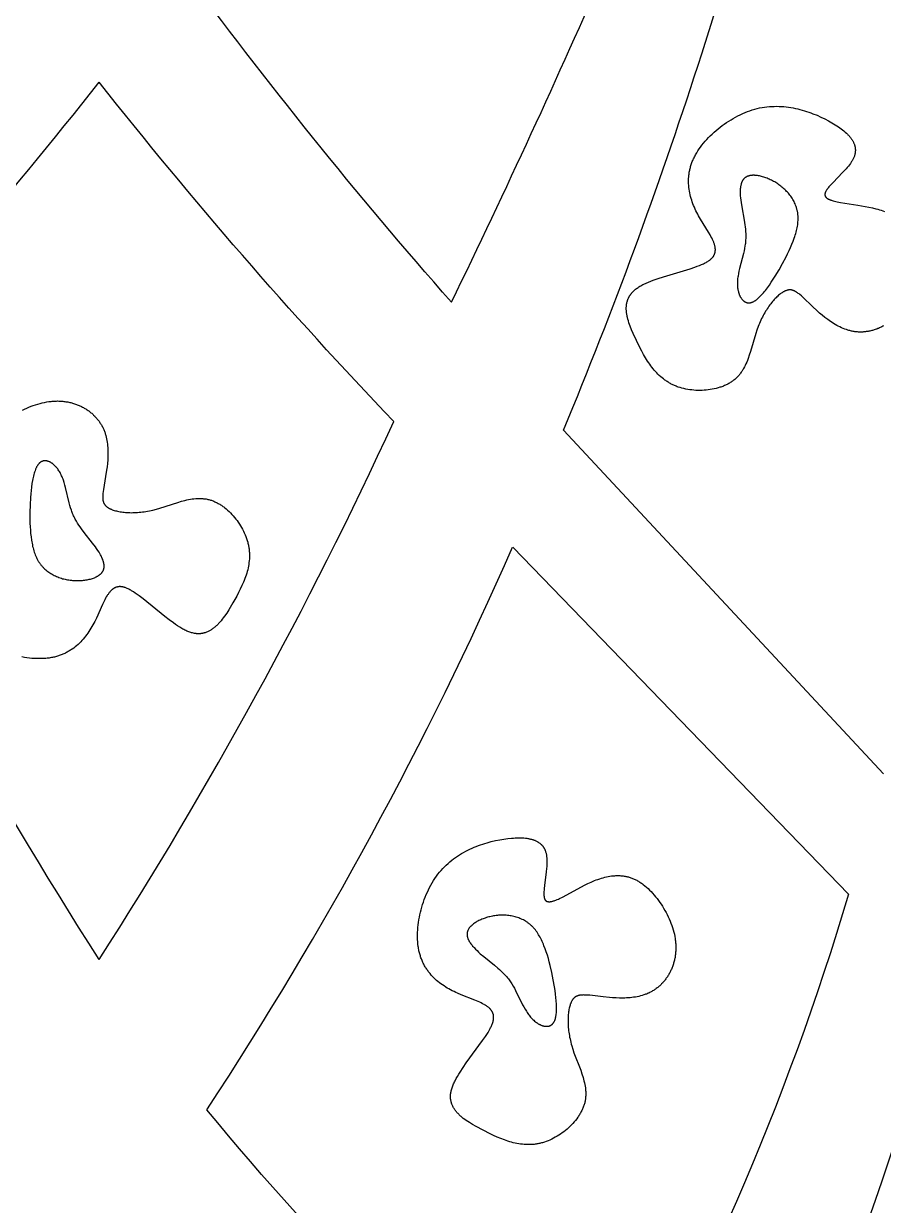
# Model space of a CAD drawing. Extents: x -66 to 16, y -52 to 43.
# Drawn here: x -0.99 to 10.27, y 12.03 to 27.5 of the extents above; entities that cross this region are included whole.
import ezdxf

# ---------------------------------------------------------------- set-up
doc = ezdxf.new("R2010")
doc.units = 0
doc.layers.add('DEFAULT', color=7, linetype='CONTINUOUS')

msp = doc.modelspace()

# ---------------------------------------------------------------- linework, layer by layer
at = {"layer": 'DEFAULT'}
for p, q in [((10.268, 17.678), (6.079, 22.177)), ((9.813, 16.1), (5.414, 20.643))]:
    msp.add_line(p, q, dxfattribs=at)
for points in [[(10.272, 23.542), (10.261, 23.536), (10.25, 23.53), (10.239, 23.525), (10.228, 23.519), (10.217, 23.514), (10.206, 23.509), (10.195, 23.505), (10.183, 23.5), (10.172, 23.496), (10.161, 23.492), (10.149, 23.489), (10.138, 23.485), (10.126, 23.482), (10.115, 23.479), (10.103, 23.476), (10.092, 23.474), (10.08, 23.471), (10.068, 23.469), (10.057, 23.467), (10.045, 23.466), (10.034, 23.464), (10.022, 23.463), (10.01, 23.462), (9.999, 23.461), (9.987, 23.461), (9.976, 23.461), (9.964, 23.461), (9.952, 23.461), (9.941, 23.461), (9.929, 23.462), (9.918, 23.463), (9.906, 23.464), (9.895, 23.465), (9.884, 23.467), (9.872, 23.469), (9.861, 23.471), (9.85, 23.473), (9.839, 23.476), (9.827, 23.479), (9.816, 23.481), (9.805, 23.485), (9.794, 23.488), (9.784, 23.492), (9.762, 23.499), (9.74, 23.508), (9.719, 23.517), (9.698, 23.527), (9.678, 23.537), (9.657, 23.548), (9.637, 23.56), (9.617, 23.572), (9.597, 23.584), (9.578, 23.597), (9.559, 23.61), (9.54, 23.623), (9.503, 23.651), (9.468, 23.68), (9.434, 23.708), (9.401, 23.737), (9.34, 23.794), (9.215, 23.915), (9.194, 23.934), (9.174, 23.952), (9.164, 23.959), (9.154, 23.967), (9.145, 23.974), (9.136, 23.98), (9.131, 23.983), (9.127, 23.986), (9.122, 23.988), (9.118, 23.991), (9.114, 23.993), (9.109, 23.996), (9.105, 23.998), (9.1, 24), (9.096, 24.002), (9.092, 24.003), (9.087, 24.005), (9.083, 24.006), (9.079, 24.008), (9.074, 24.009), (9.07, 24.01), (9.065, 24.011), (9.061, 24.011), (9.057, 24.012), (9.054, 24.012), (9.052, 24.012), (9.05, 24.012), (9.048, 24.012), (9.046, 24.012), (9.043, 24.012), (9.041, 24.012), (9.039, 24.012), (9.037, 24.012), (9.035, 24.012), (9.03, 24.012), (9.025, 24.011), (9.021, 24.01), (9.016, 24.009), (9.012, 24.008), (9.007, 24.007), (9.002, 24.006), (8.998, 24.004), (8.993, 24.002), (8.988, 24), (8.983, 23.998), (8.978, 23.996), (8.973, 23.994), (8.968, 23.991), (8.963, 23.988), (8.958, 23.985), (8.952, 23.982), (8.947, 23.979), (8.942, 23.975), (8.931, 23.968), (8.92, 23.96), (8.909, 23.951), (8.897, 23.942), (8.886, 23.932), (8.875, 23.921), (8.863, 23.91), (8.851, 23.898), (8.84, 23.886), (8.828, 23.873), (8.817, 23.859), (8.805, 23.845), (8.793, 23.83), (8.782, 23.815), (8.77, 23.799), (8.759, 23.783), (8.748, 23.766), (8.737, 23.749), (8.726, 23.732), (8.715, 23.714), (8.704, 23.695), (8.694, 23.676), (8.684, 23.656), (8.674, 23.637), (8.664, 23.616), (8.655, 23.596), (8.645, 23.574), (8.637, 23.553), (8.628, 23.531), (8.612, 23.486), (8.597, 23.441), (8.528, 23.204), (8.513, 23.158), (8.497, 23.112), (8.488, 23.089), (8.479, 23.067), (8.469, 23.045), (8.459, 23.024), (8.448, 23.003), (8.437, 22.983), (8.431, 22.972), (8.425, 22.963), (8.419, 22.953), (8.413, 22.943), (8.406, 22.934), (8.399, 22.924), (8.392, 22.915), (8.385, 22.906), (8.378, 22.897), (8.371, 22.888), (8.363, 22.88), (8.355, 22.871), (8.347, 22.863), (8.339, 22.855), (8.33, 22.847), (8.321, 22.84), (8.312, 22.832), (8.303, 22.825), (8.293, 22.818), (8.284, 22.811), (8.274, 22.805), (8.264, 22.798), (8.253, 22.792), (8.243, 22.786), (8.232, 22.78), (8.221, 22.775), (8.21, 22.769), (8.199, 22.764), (8.187, 22.759), (8.176, 22.754), (8.164, 22.749), (8.152, 22.745), (8.14, 22.741), (8.128, 22.737), (8.103, 22.729), (8.078, 22.722), (8.053, 22.716), (8.027, 22.711), (8.001, 22.707), (7.974, 22.703), (7.948, 22.7), (7.921, 22.698), (7.894, 22.697), (7.867, 22.696), (7.84, 22.696), (7.813, 22.697), (7.787, 22.699), (7.76, 22.702), (7.733, 22.705), (7.707, 22.709), (7.681, 22.714), (7.656, 22.72), (7.63, 22.726), (7.606, 22.733), (7.581, 22.741), (7.569, 22.745), (7.557, 22.75), (7.546, 22.755), (7.534, 22.759), (7.523, 22.764), (7.512, 22.77), (7.501, 22.775), (7.49, 22.78), (7.479, 22.786), (7.468, 22.792), (7.458, 22.798), (7.448, 22.805), (7.437, 22.811), (7.427, 22.818), (7.418, 22.824), (7.408, 22.831), (7.389, 22.846), (7.37, 22.86), (7.352, 22.876), (7.334, 22.892), (7.317, 22.909), (7.301, 22.926), (7.284, 22.944), (7.268, 22.962), (7.253, 22.98), (7.238, 22.999), (7.223, 23.019), (7.209, 23.039), (7.195, 23.059), (7.181, 23.08), (7.154, 23.122), (7.129, 23.166), (7.104, 23.21), (7.08, 23.256), (7.034, 23.348), (6.991, 23.442), (6.97, 23.489), (6.952, 23.536), (6.944, 23.56), (6.936, 23.583), (6.929, 23.606), (6.922, 23.629), (6.917, 23.652), (6.914, 23.664), (6.912, 23.675), (6.91, 23.686), (6.908, 23.697), (6.906, 23.709), (6.905, 23.72), (6.904, 23.731), (6.903, 23.742), (6.902, 23.753), (6.902, 23.763), (6.902, 23.774), (6.902, 23.785), (6.903, 23.796), (6.904, 23.806), (6.905, 23.817), (6.906, 23.827), (6.908, 23.837), (6.91, 23.848), (6.913, 23.858), (6.916, 23.868), (6.917, 23.873), (6.919, 23.878), (6.921, 23.883), (6.923, 23.888), (6.924, 23.892), (6.926, 23.897), (6.929, 23.902), (6.931, 23.907), (6.933, 23.912), (6.935, 23.916), (6.938, 23.921), (6.941, 23.926), (6.943, 23.93), (6.946, 23.935), (6.949, 23.94), (6.952, 23.944), (6.955, 23.949), (6.958, 23.953), (6.962, 23.958), (6.965, 23.962), (6.968, 23.967), (6.972, 23.971), (6.976, 23.976), (6.98, 23.98), (6.984, 23.984), (6.988, 23.988), (6.996, 23.997), (7.005, 24.005), (7.014, 24.013), (7.024, 24.021), (7.035, 24.029), (7.045, 24.037), (7.057, 24.045), (7.068, 24.052), (7.081, 24.06), (7.093, 24.067), (7.106, 24.074), (7.119, 24.081), (7.133, 24.088), (7.162, 24.101), (7.192, 24.114), (7.223, 24.127), (7.255, 24.139), (7.321, 24.163), (7.39, 24.185), (7.738, 24.29), (7.801, 24.311), (7.831, 24.321), (7.859, 24.332), (7.886, 24.343), (7.912, 24.355), (7.924, 24.361), (7.936, 24.367), (7.947, 24.372), (7.958, 24.378), (7.968, 24.385), (7.978, 24.391), (7.987, 24.397), (7.991, 24.4), (7.996, 24.403), (8, 24.407), (8.004, 24.41), (8.008, 24.413), (8.011, 24.417), (8.015, 24.42), (8.018, 24.423), (8.022, 24.427), (8.025, 24.43), (8.028, 24.433), (8.031, 24.437), (8.034, 24.44), (8.037, 24.444), (8.039, 24.447), (8.042, 24.451), (8.044, 24.454), (8.046, 24.458), (8.048, 24.462), (8.05, 24.465), (8.052, 24.469), (8.054, 24.473), (8.056, 24.476), (8.057, 24.48), (8.059, 24.484), (8.06, 24.488), (8.061, 24.491), (8.062, 24.495), (8.063, 24.499), (8.064, 24.503), (8.065, 24.507), (8.066, 24.511), (8.066, 24.515), (8.067, 24.518), (8.067, 24.522), (8.067, 24.526), (8.068, 24.53), (8.068, 24.534), (8.068, 24.539), (8.068, 24.543), (8.068, 24.547), (8.067, 24.551), (8.067, 24.555), (8.067, 24.559), (8.066, 24.563), (8.066, 24.567), (8.065, 24.572), (8.064, 24.576), (8.062, 24.584), (8.06, 24.593), (8.058, 24.602), (8.055, 24.61), (8.052, 24.619), (8.049, 24.628), (8.046, 24.637), (8.042, 24.646), (8.038, 24.655), (8.03, 24.674), (8.021, 24.693), (8.01, 24.712), (8, 24.731), (7.977, 24.77), (7.874, 24.937), (7.849, 24.981), (7.837, 25.003), (7.826, 25.026), (7.814, 25.048), (7.804, 25.071), (7.794, 25.094), (7.784, 25.117), (7.775, 25.14), (7.766, 25.163), (7.758, 25.187), (7.751, 25.21), (7.744, 25.234), (7.738, 25.258), (7.733, 25.282), (7.728, 25.306), (7.725, 25.33), (7.721, 25.354), (7.719, 25.379), (7.718, 25.403), (7.717, 25.428), (7.717, 25.44), (7.717, 25.453), (7.717, 25.465), (7.718, 25.478), (7.719, 25.49), (7.72, 25.502), (7.721, 25.515), (7.723, 25.527), (7.725, 25.54), (7.727, 25.552), (7.729, 25.565), (7.732, 25.578), (7.734, 25.59), (7.738, 25.603), (7.741, 25.615), (7.744, 25.628), (7.748, 25.641), (7.752, 25.653), (7.757, 25.666), (7.761, 25.679), (7.766, 25.691), (7.772, 25.704), (7.777, 25.717), (7.783, 25.729), (7.789, 25.742), (7.795, 25.755), (7.802, 25.768), (7.809, 25.78), (7.824, 25.806), (7.839, 25.831), (7.856, 25.857), (7.874, 25.882), (7.893, 25.907), (7.913, 25.932), (7.934, 25.957), (7.956, 25.981), (7.978, 26.005), (8.002, 26.029), (8.026, 26.052), (8.051, 26.075), (8.077, 26.098), (8.103, 26.12), (8.13, 26.141), (8.157, 26.163), (8.185, 26.183), (8.214, 26.203), (8.243, 26.222), (8.273, 26.24), (8.302, 26.258), (8.333, 26.275), (8.363, 26.291), (8.394, 26.306), (8.426, 26.321), (8.457, 26.334), (8.489, 26.347), (8.52, 26.358), (8.552, 26.369), (8.584, 26.378), (8.616, 26.387), (8.648, 26.394), (8.68, 26.4), (8.712, 26.405), (8.744, 26.409), (8.776, 26.412), (8.808, 26.414), (8.839, 26.415), (8.871, 26.416), (8.902, 26.415), (8.934, 26.413), (8.965, 26.411), (8.996, 26.408), (9.026, 26.404), (9.057, 26.399), (9.087, 26.394), (9.117, 26.388), (9.147, 26.381), (9.176, 26.374), (9.205, 26.366), (9.234, 26.358), (9.263, 26.349), (9.291, 26.339), (9.319, 26.329), (9.346, 26.319), (9.4, 26.298), (9.451, 26.275), (9.501, 26.251), (9.549, 26.226), (9.595, 26.2), (9.638, 26.174), (9.659, 26.161), (9.679, 26.148), (9.698, 26.134), (9.717, 26.121), (9.735, 26.107), (9.752, 26.093), (9.768, 26.079), (9.784, 26.065), (9.798, 26.051), (9.805, 26.044), (9.812, 26.036), (9.819, 26.029), (9.825, 26.022), (9.831, 26.014), (9.837, 26.007), (9.843, 26), (9.848, 25.992), (9.853, 25.985), (9.858, 25.977), (9.863, 25.97), (9.867, 25.962), (9.872, 25.955), (9.876, 25.947), (9.879, 25.939), (9.883, 25.932), (9.886, 25.924), (9.889, 25.916), (9.891, 25.908), (9.893, 25.901), (9.896, 25.893), (9.896, 25.889), (9.897, 25.885), (9.898, 25.881), (9.899, 25.877), (9.899, 25.873), (9.9, 25.869), (9.9, 25.865), (9.901, 25.861), (9.901, 25.857), (9.901, 25.853), (9.902, 25.849), (9.902, 25.845), (9.902, 25.841), (9.902, 25.837), (9.902, 25.833), (9.901, 25.829), (9.901, 25.824), (9.901, 25.82), (9.9, 25.816), (9.9, 25.812), (9.899, 25.808), (9.899, 25.804), (9.898, 25.8), (9.897, 25.796), (9.896, 25.792), (9.895, 25.787), (9.894, 25.783), (9.893, 25.779), (9.89, 25.771), (9.888, 25.762), (9.884, 25.754), (9.881, 25.745), (9.877, 25.737), (9.873, 25.728), (9.868, 25.72), (9.864, 25.711), (9.859, 25.703), (9.853, 25.694), (9.848, 25.685), (9.842, 25.677), (9.836, 25.668), (9.823, 25.651), (9.81, 25.634), (9.796, 25.616), (9.781, 25.599), (9.766, 25.582), (9.735, 25.548), (9.609, 25.419), (9.581, 25.389), (9.568, 25.375), (9.556, 25.361), (9.545, 25.348), (9.54, 25.341), (9.535, 25.335), (9.53, 25.328), (9.526, 25.322), (9.522, 25.316), (9.519, 25.31), (9.515, 25.304), (9.514, 25.301), (9.512, 25.298), (9.511, 25.295), (9.51, 25.292), (9.508, 25.29), (9.507, 25.287), (9.506, 25.284), (9.505, 25.282), (9.505, 25.279), (9.504, 25.276), (9.503, 25.274), (9.503, 25.272), (9.503, 25.271), (9.503, 25.27), (9.502, 25.269), (9.502, 25.267), (9.502, 25.266), (9.502, 25.265), (9.502, 25.264), (9.502, 25.263), (9.502, 25.261), (9.502, 25.26), (9.502, 25.259), (9.502, 25.258), (9.502, 25.257), (9.502, 25.255), (9.502, 25.254), (9.502, 25.253), (9.503, 25.252), (9.503, 25.251), (9.503, 25.25), (9.503, 25.249), (9.504, 25.248), (9.504, 25.247), (9.504, 25.245), (9.504, 25.244), (9.505, 25.243), (9.505, 25.242), (9.506, 25.241), (9.506, 25.24), (9.507, 25.239), (9.507, 25.238), (9.508, 25.237), (9.508, 25.236), (9.509, 25.235), (9.509, 25.234), (9.51, 25.233), (9.511, 25.232), (9.511, 25.231), (9.512, 25.23), (9.513, 25.229), (9.513, 25.228), (9.514, 25.227), (9.515, 25.226), (9.516, 25.225), (9.517, 25.224), (9.519, 25.222), (9.521, 25.22), (9.523, 25.218), (9.525, 25.217), (9.527, 25.215), (9.529, 25.213), (9.531, 25.212), (9.534, 25.21), (9.536, 25.208), (9.539, 25.207), (9.541, 25.205), (9.544, 25.204), (9.547, 25.202), (9.549, 25.201), (9.555, 25.198), (9.562, 25.195), (9.568, 25.192), (9.575, 25.19), (9.582, 25.187), (9.589, 25.185), (9.596, 25.182), (9.612, 25.177), (9.629, 25.173), (9.647, 25.169), (9.665, 25.165), (9.705, 25.157), (9.932, 25.123), (10.029, 25.106), (10.077, 25.097), (10.124, 25.086), (10.171, 25.074), (10.194, 25.068), (10.216, 25.061), (10.238, 25.054), (10.26, 25.046), (10.282, 25.038)], [(-1.006, 22.438), (-0.978, 22.451), (-0.95, 22.464), (-0.921, 22.476), (-0.892, 22.488), (-0.863, 22.499), (-0.834, 22.508), (-0.805, 22.518), (-0.775, 22.526), (-0.746, 22.533), (-0.717, 22.54), (-0.688, 22.545), (-0.659, 22.55), (-0.63, 22.553), (-0.616, 22.555), (-0.601, 22.556), (-0.587, 22.557), (-0.573, 22.557), (-0.559, 22.557), (-0.545, 22.558), (-0.531, 22.557), (-0.518, 22.557), (-0.504, 22.556), (-0.491, 22.555), (-0.477, 22.554), (-0.464, 22.553), (-0.45, 22.551), (-0.437, 22.549), (-0.424, 22.547), (-0.411, 22.545), (-0.398, 22.542), (-0.385, 22.539), (-0.373, 22.536), (-0.36, 22.533), (-0.348, 22.53), (-0.335, 22.526), (-0.323, 22.522), (-0.311, 22.518), (-0.299, 22.514), (-0.287, 22.509), (-0.276, 22.505), (-0.264, 22.5), (-0.253, 22.495), (-0.241, 22.489), (-0.23, 22.484), (-0.219, 22.478), (-0.208, 22.472), (-0.198, 22.466), (-0.187, 22.46), (-0.177, 22.454), (-0.166, 22.447), (-0.156, 22.44), (-0.146, 22.434), (-0.137, 22.427), (-0.127, 22.419), (-0.118, 22.412), (-0.108, 22.404), (-0.099, 22.397), (-0.09, 22.389), (-0.081, 22.381), (-0.073, 22.373), (-0.064, 22.364), (-0.056, 22.356), (-0.048, 22.347), (-0.04, 22.339), (-0.032, 22.33), (-0.025, 22.321), (-0.018, 22.312), (-0.01, 22.303), (-0.003, 22.293), (0.003, 22.284), (0.01, 22.274), (0.016, 22.265), (0.022, 22.255), (0.028, 22.245), (0.034, 22.235), (0.039, 22.225), (0.045, 22.215), (0.05, 22.204), (0.055, 22.194), (0.059, 22.183), (0.064, 22.173), (0.068, 22.162), (0.072, 22.151), (0.076, 22.141), (0.079, 22.13), (0.082, 22.119), (0.086, 22.108), (0.091, 22.085), (0.096, 22.063), (0.101, 22.04), (0.105, 22.017), (0.108, 21.994), (0.11, 21.971), (0.112, 21.948), (0.113, 21.925), (0.114, 21.902), (0.114, 21.879), (0.114, 21.855), (0.113, 21.832), (0.111, 21.786), (0.107, 21.741), (0.103, 21.697), (0.097, 21.653), (0.084, 21.571), (0.055, 21.399), (0.051, 21.371), (0.048, 21.345), (0.047, 21.332), (0.046, 21.32), (0.046, 21.309), (0.046, 21.298), (0.046, 21.292), (0.046, 21.287), (0.046, 21.282), (0.047, 21.277), (0.047, 21.272), (0.048, 21.267), (0.048, 21.262), (0.049, 21.257), (0.05, 21.252), (0.051, 21.248), (0.052, 21.243), (0.054, 21.239), (0.055, 21.235), (0.057, 21.23), (0.058, 21.226), (0.06, 21.222), (0.062, 21.218), (0.064, 21.214), (0.065, 21.212), (0.066, 21.21), (0.067, 21.209), (0.068, 21.207), (0.07, 21.205), (0.071, 21.203), (0.072, 21.201), (0.073, 21.199), (0.075, 21.198), (0.076, 21.196), (0.079, 21.192), (0.082, 21.189), (0.085, 21.185), (0.089, 21.182), (0.092, 21.179), (0.096, 21.176), (0.1, 21.173), (0.104, 21.17), (0.108, 21.167), (0.112, 21.164), (0.117, 21.161), (0.121, 21.158), (0.126, 21.155), (0.131, 21.152), (0.136, 21.15), (0.142, 21.147), (0.147, 21.145), (0.153, 21.142), (0.159, 21.14), (0.171, 21.135), (0.184, 21.13), (0.197, 21.126), (0.211, 21.122), (0.226, 21.118), (0.241, 21.115), (0.257, 21.111), (0.273, 21.108), (0.29, 21.106), (0.308, 21.103), (0.325, 21.101), (0.343, 21.1), (0.362, 21.098), (0.381, 21.097), (0.401, 21.097), (0.42, 21.096), (0.44, 21.097), (0.461, 21.097), (0.482, 21.098), (0.503, 21.099), (0.524, 21.101), (0.546, 21.103), (0.567, 21.105), (0.59, 21.108), (0.612, 21.112), (0.634, 21.116), (0.657, 21.12), (0.679, 21.125), (0.702, 21.13), (0.748, 21.142), (0.794, 21.155), (1.029, 21.231), (1.076, 21.245), (1.123, 21.257), (1.147, 21.262), (1.17, 21.267), (1.194, 21.271), (1.217, 21.275), (1.24, 21.278), (1.263, 21.28), (1.275, 21.281), (1.287, 21.282), (1.298, 21.282), (1.31, 21.282), (1.321, 21.282), (1.333, 21.282), (1.344, 21.281), (1.356, 21.28), (1.367, 21.279), (1.379, 21.278), (1.39, 21.277), (1.401, 21.275), (1.413, 21.273), (1.424, 21.27), (1.435, 21.268), (1.447, 21.265), (1.458, 21.261), (1.469, 21.258), (1.48, 21.254), (1.491, 21.25), (1.502, 21.245), (1.513, 21.24), (1.524, 21.235), (1.535, 21.23), (1.546, 21.224), (1.557, 21.218), (1.568, 21.212), (1.578, 21.206), (1.589, 21.199), (1.599, 21.193), (1.61, 21.185), (1.62, 21.178), (1.63, 21.171), (1.641, 21.163), (1.661, 21.147), (1.68, 21.13), (1.7, 21.112), (1.719, 21.094), (1.737, 21.074), (1.755, 21.055), (1.772, 21.034), (1.789, 21.013), (1.805, 20.992), (1.821, 20.97), (1.836, 20.947), (1.85, 20.925), (1.863, 20.901), (1.876, 20.878), (1.888, 20.854), (1.9, 20.83), (1.91, 20.806), (1.92, 20.782), (1.929, 20.757), (1.937, 20.733), (1.944, 20.708), (1.947, 20.696), (1.95, 20.683), (1.953, 20.671), (1.956, 20.659), (1.958, 20.647), (1.96, 20.635), (1.962, 20.622), (1.963, 20.61), (1.964, 20.598), (1.965, 20.586), (1.966, 20.574), (1.967, 20.562), (1.967, 20.55), (1.967, 20.538), (1.967, 20.526), (1.967, 20.514), (1.966, 20.49), (1.964, 20.466), (1.961, 20.443), (1.958, 20.419), (1.954, 20.395), (1.949, 20.372), (1.944, 20.349), (1.937, 20.325), (1.931, 20.302), (1.923, 20.279), (1.916, 20.256), (1.907, 20.233), (1.898, 20.21), (1.889, 20.187), (1.869, 20.141), (1.847, 20.095), (1.824, 20.05), (1.8, 20.005), (1.749, 19.915), (1.696, 19.825), (1.669, 19.782), (1.64, 19.741), (1.625, 19.72), (1.611, 19.701), (1.595, 19.682), (1.58, 19.664), (1.564, 19.646), (1.556, 19.638), (1.548, 19.629), (1.54, 19.621), (1.532, 19.614), (1.523, 19.606), (1.515, 19.599), (1.506, 19.591), (1.498, 19.585), (1.489, 19.578), (1.48, 19.572), (1.471, 19.566), (1.462, 19.56), (1.453, 19.554), (1.444, 19.549), (1.435, 19.544), (1.425, 19.54), (1.416, 19.535), (1.406, 19.531), (1.396, 19.528), (1.386, 19.524), (1.381, 19.523), (1.376, 19.521), (1.371, 19.52), (1.366, 19.519), (1.361, 19.518), (1.356, 19.517), (1.351, 19.516), (1.346, 19.515), (1.34, 19.514), (1.335, 19.513), (1.33, 19.513), (1.324, 19.512), (1.319, 19.512), (1.314, 19.512), (1.308, 19.511), (1.303, 19.511), (1.297, 19.511), (1.292, 19.511), (1.286, 19.512), (1.28, 19.512), (1.275, 19.512), (1.269, 19.513), (1.263, 19.513), (1.258, 19.514), (1.252, 19.515), (1.246, 19.516), (1.234, 19.518), (1.222, 19.521), (1.21, 19.524), (1.198, 19.528), (1.186, 19.532), (1.173, 19.536), (1.161, 19.541), (1.148, 19.547), (1.135, 19.553), (1.122, 19.559), (1.109, 19.566), (1.096, 19.573), (1.082, 19.581), (1.055, 19.597), (1.027, 19.614), (1, 19.633), (0.972, 19.652), (0.915, 19.694), (0.857, 19.739), (0.575, 19.968), (0.522, 20.008), (0.497, 20.026), (0.472, 20.044), (0.447, 20.06), (0.424, 20.075), (0.412, 20.081), (0.401, 20.088), (0.389, 20.094), (0.378, 20.099), (0.368, 20.104), (0.357, 20.109), (0.347, 20.113), (0.341, 20.115), (0.336, 20.116), (0.331, 20.118), (0.326, 20.12), (0.322, 20.121), (0.317, 20.122), (0.312, 20.123), (0.307, 20.124), (0.303, 20.125), (0.298, 20.126), (0.293, 20.126), (0.289, 20.127), (0.284, 20.127), (0.28, 20.128), (0.276, 20.128), (0.271, 20.128), (0.267, 20.128), (0.263, 20.128), (0.259, 20.127), (0.254, 20.127), (0.25, 20.126), (0.246, 20.126), (0.242, 20.125), (0.238, 20.124), (0.235, 20.123), (0.231, 20.122), (0.227, 20.121), (0.223, 20.12), (0.219, 20.119), (0.216, 20.117), (0.212, 20.116), (0.208, 20.114), (0.205, 20.112), (0.201, 20.111), (0.198, 20.109), (0.194, 20.107), (0.191, 20.105), (0.187, 20.103), (0.184, 20.1), (0.181, 20.098), (0.177, 20.095), (0.174, 20.093), (0.171, 20.09), (0.168, 20.088), (0.165, 20.085), (0.161, 20.082), (0.158, 20.079), (0.155, 20.076), (0.149, 20.07), (0.143, 20.063), (0.137, 20.057), (0.132, 20.05), (0.126, 20.042), (0.12, 20.035), (0.115, 20.027), (0.109, 20.019), (0.104, 20.01), (0.093, 19.993), (0.083, 19.975), (0.073, 19.956), (0.063, 19.936), (0.044, 19.895), (-0.037, 19.716), (-0.059, 19.671), (-0.071, 19.648), (-0.083, 19.626), (-0.095, 19.604), (-0.108, 19.583), (-0.121, 19.562), (-0.135, 19.541), (-0.149, 19.52), (-0.163, 19.5), (-0.178, 19.48), (-0.193, 19.461), (-0.209, 19.442), (-0.226, 19.424), (-0.243, 19.406), (-0.26, 19.388), (-0.278, 19.371), (-0.296, 19.355), (-0.315, 19.34), (-0.334, 19.324), (-0.354, 19.31), (-0.365, 19.303), (-0.375, 19.296), (-0.385, 19.29), (-0.396, 19.283), (-0.407, 19.277), (-0.418, 19.271), (-0.429, 19.265), (-0.44, 19.259), (-0.451, 19.254), (-0.463, 19.248), (-0.475, 19.243), (-0.486, 19.238), (-0.498, 19.233), (-0.511, 19.229), (-0.523, 19.225), (-0.535, 19.22), (-0.548, 19.217), (-0.561, 19.213), (-0.574, 19.209), (-0.587, 19.206), (-0.6, 19.203), (-0.613, 19.2), (-0.627, 19.198), (-0.641, 19.195), (-0.655, 19.193), (-0.669, 19.191), (-0.683, 19.19), (-0.698, 19.188), (-0.727, 19.186), (-0.757, 19.185), (-0.787, 19.185), (-0.818, 19.185), (-0.85, 19.187), (-0.881, 19.189), (-0.914, 19.193), (-0.946, 19.197), (-0.979, 19.202), (-1.012, 19.208)]]:
    msp.add_lwpolyline(points, dxfattribs=at)
for points in [[(9.15, 24.99), (9.149, 24.999), (9.148, 25.008), (9.147, 25.016), (9.146, 25.025), (9.144, 25.033), (9.143, 25.041), (9.141, 25.05), (9.139, 25.058), (9.137, 25.066), (9.135, 25.074), (9.132, 25.082), (9.13, 25.091), (9.125, 25.106), (9.119, 25.122), (9.112, 25.138), (9.105, 25.153), (9.098, 25.168), (9.09, 25.182), (9.082, 25.197), (9.073, 25.211), (9.064, 25.225), (9.055, 25.238), (9.045, 25.252), (9.034, 25.265), (9.024, 25.278), (9.013, 25.29), (9.001, 25.302), (8.99, 25.314), (8.978, 25.326), (8.965, 25.337), (8.953, 25.348), (8.94, 25.359), (8.927, 25.369), (8.914, 25.38), (8.901, 25.389), (8.887, 25.399), (8.873, 25.408), (8.859, 25.417), (8.845, 25.425), (8.831, 25.433), (8.817, 25.441), (8.802, 25.448), (8.788, 25.455), (8.774, 25.462), (8.759, 25.468), (8.745, 25.474), (8.73, 25.48), (8.716, 25.485), (8.702, 25.489), (8.687, 25.494), (8.673, 25.497), (8.659, 25.501), (8.646, 25.504), (8.632, 25.506), (8.619, 25.508), (8.606, 25.51), (8.593, 25.511), (8.586, 25.511), (8.58, 25.512), (8.574, 25.512), (8.568, 25.512), (8.561, 25.512), (8.555, 25.512), (8.55, 25.511), (8.544, 25.511), (8.538, 25.51), (8.532, 25.509), (8.527, 25.509), (8.521, 25.508), (8.516, 25.507), (8.511, 25.505), (8.505, 25.504), (8.5, 25.502), (8.495, 25.501), (8.491, 25.499), (8.486, 25.497), (8.481, 25.495), (8.479, 25.494), (8.477, 25.493), (8.475, 25.492), (8.472, 25.49), (8.47, 25.489), (8.468, 25.488), (8.466, 25.487), (8.464, 25.485), (8.462, 25.484), (8.46, 25.483), (8.458, 25.481), (8.456, 25.48), (8.454, 25.478), (8.452, 25.477), (8.451, 25.475), (8.449, 25.474), (8.447, 25.472), (8.445, 25.47), (8.444, 25.469), (8.442, 25.467), (8.44, 25.465), (8.439, 25.463), (8.437, 25.461), (8.436, 25.46), (8.434, 25.458), (8.433, 25.456), (8.431, 25.454), (8.43, 25.452), (8.427, 25.448), (8.425, 25.443), (8.422, 25.439), (8.42, 25.435), (8.418, 25.43), (8.415, 25.425), (8.413, 25.421), (8.412, 25.416), (8.41, 25.411), (8.408, 25.406), (8.406, 25.4), (8.405, 25.395), (8.404, 25.39), (8.402, 25.384), (8.401, 25.379), (8.4, 25.373), (8.399, 25.367), (8.398, 25.361), (8.396, 25.35), (8.395, 25.337), (8.394, 25.325), (8.394, 25.312), (8.393, 25.299), (8.393, 25.286), (8.394, 25.272), (8.395, 25.244), (8.397, 25.216), (8.4, 25.187), (8.404, 25.158), (8.413, 25.1), (8.445, 24.924), (8.455, 24.866), (8.459, 24.836), (8.462, 24.806), (8.464, 24.776), (8.466, 24.745), (8.466, 24.715), (8.466, 24.699), (8.466, 24.684), (8.465, 24.668), (8.464, 24.652), (8.463, 24.637), (8.461, 24.621), (8.459, 24.605), (8.456, 24.588), (8.45, 24.556), (8.444, 24.523), (8.436, 24.49), (8.384, 24.291), (8.377, 24.258), (8.37, 24.225), (8.365, 24.193), (8.362, 24.177), (8.36, 24.162), (8.359, 24.146), (8.357, 24.13), (8.357, 24.115), (8.356, 24.1), (8.356, 24.085), (8.357, 24.07), (8.358, 24.055), (8.36, 24.041), (8.362, 24.027), (8.364, 24.013), (8.365, 24.006), (8.367, 23.999), (8.369, 23.993), (8.37, 23.986), (8.372, 23.98), (8.374, 23.974), (8.376, 23.967), (8.378, 23.961), (8.38, 23.955), (8.382, 23.949), (8.385, 23.944), (8.387, 23.938), (8.39, 23.932), (8.393, 23.927), (8.395, 23.922), (8.398, 23.917), (8.401, 23.912), (8.404, 23.907), (8.407, 23.902), (8.411, 23.898), (8.414, 23.893), (8.417, 23.889), (8.421, 23.885), (8.424, 23.881), (8.428, 23.877), (8.43, 23.876), (8.432, 23.874), (8.434, 23.872), (8.435, 23.87), (8.437, 23.869), (8.439, 23.867), (8.441, 23.866), (8.443, 23.864), (8.445, 23.863), (8.447, 23.861), (8.449, 23.86), (8.451, 23.859), (8.454, 23.857), (8.456, 23.856), (8.458, 23.855), (8.46, 23.854), (8.462, 23.853), (8.464, 23.852), (8.466, 23.851), (8.469, 23.85), (8.471, 23.849), (8.473, 23.848), (8.475, 23.848), (8.478, 23.847), (8.48, 23.846), (8.482, 23.846), (8.485, 23.845), (8.487, 23.845), (8.489, 23.844), (8.492, 23.844), (8.494, 23.844), (8.497, 23.843), (8.499, 23.843), (8.501, 23.843), (8.504, 23.843), (8.506, 23.843), (8.509, 23.843), (8.511, 23.843), (8.514, 23.843), (8.517, 23.843), (8.519, 23.844), (8.522, 23.844), (8.524, 23.844), (8.527, 23.845), (8.529, 23.845), (8.532, 23.846), (8.535, 23.847), (8.537, 23.847), (8.54, 23.848), (8.543, 23.849), (8.545, 23.85), (8.548, 23.851), (8.551, 23.852), (8.554, 23.853), (8.556, 23.854), (8.559, 23.855), (8.565, 23.858), (8.57, 23.861), (8.576, 23.864), (8.582, 23.868), (8.588, 23.871), (8.594, 23.875), (8.599, 23.879), (8.605, 23.884), (8.611, 23.889), (8.617, 23.893), (8.623, 23.898), (8.635, 23.909), (8.648, 23.921), (8.66, 23.933), (8.673, 23.946), (8.685, 23.96), (8.698, 23.975), (8.711, 23.99), (8.723, 24.006), (8.749, 24.039), (8.775, 24.075), (8.801, 24.112), (8.826, 24.151), (8.852, 24.191), (8.902, 24.274), (8.949, 24.359), (8.994, 24.443), (9.015, 24.485), (9.035, 24.527), (9.054, 24.568), (9.071, 24.609), (9.088, 24.65), (9.102, 24.69), (9.109, 24.71), (9.115, 24.73), (9.121, 24.749), (9.126, 24.769), (9.131, 24.788), (9.135, 24.807), (9.139, 24.826), (9.143, 24.845), (9.146, 24.864), (9.148, 24.883), (9.15, 24.901), (9.151, 24.919), (9.152, 24.937), (9.152, 24.955), (9.152, 24.964), (9.151, 24.973), (9.151, 24.982)], [(-0.789, 20.448), (-0.784, 20.441), (-0.779, 20.434), (-0.774, 20.427), (-0.769, 20.42), (-0.764, 20.413), (-0.759, 20.406), (-0.753, 20.4), (-0.748, 20.394), (-0.742, 20.387), (-0.736, 20.381), (-0.73, 20.375), (-0.724, 20.369), (-0.712, 20.357), (-0.7, 20.346), (-0.687, 20.336), (-0.674, 20.326), (-0.66, 20.316), (-0.646, 20.307), (-0.632, 20.298), (-0.618, 20.289), (-0.603, 20.281), (-0.588, 20.274), (-0.573, 20.267), (-0.558, 20.26), (-0.543, 20.254), (-0.527, 20.248), (-0.511, 20.242), (-0.495, 20.237), (-0.479, 20.232), (-0.463, 20.228), (-0.447, 20.224), (-0.431, 20.221), (-0.414, 20.218), (-0.398, 20.215), (-0.382, 20.213), (-0.365, 20.211), (-0.349, 20.209), (-0.332, 20.208), (-0.316, 20.207), (-0.3, 20.206), (-0.283, 20.206), (-0.267, 20.206), (-0.251, 20.207), (-0.235, 20.208), (-0.22, 20.209), (-0.204, 20.211), (-0.189, 20.213), (-0.174, 20.215), (-0.159, 20.217), (-0.145, 20.22), (-0.13, 20.224), (-0.116, 20.227), (-0.103, 20.231), (-0.09, 20.235), (-0.077, 20.24), (-0.064, 20.244), (-0.053, 20.249), (-0.047, 20.252), (-0.041, 20.255), (-0.035, 20.258), (-0.03, 20.26), (-0.025, 20.263), (-0.019, 20.266), (-0.014, 20.269), (-0.009, 20.273), (-0.005, 20.276), (0, 20.279), (0.004, 20.282), (0.009, 20.286), (0.013, 20.289), (0.017, 20.293), (0.021, 20.297), (0.025, 20.3), (0.028, 20.304), (0.032, 20.308), (0.035, 20.312), (0.038, 20.316), (0.04, 20.318), (0.041, 20.32), (0.043, 20.322), (0.044, 20.324), (0.045, 20.326), (0.047, 20.328), (0.048, 20.33), (0.049, 20.332), (0.05, 20.334), (0.051, 20.337), (0.052, 20.339), (0.053, 20.341), (0.054, 20.343), (0.055, 20.345), (0.056, 20.348), (0.057, 20.35), (0.058, 20.352), (0.058, 20.354), (0.059, 20.357), (0.06, 20.359), (0.06, 20.361), (0.061, 20.364), (0.061, 20.366), (0.062, 20.368), (0.062, 20.371), (0.063, 20.373), (0.063, 20.376), (0.063, 20.378), (0.064, 20.383), (0.064, 20.388), (0.064, 20.393), (0.064, 20.398), (0.064, 20.403), (0.064, 20.408), (0.063, 20.413), (0.063, 20.418), (0.062, 20.424), (0.061, 20.429), (0.06, 20.434), (0.059, 20.44), (0.058, 20.445), (0.056, 20.451), (0.055, 20.456), (0.053, 20.462), (0.051, 20.467), (0.049, 20.473), (0.045, 20.484), (0.04, 20.495), (0.035, 20.507), (0.03, 20.518), (0.024, 20.53), (0.018, 20.542), (0.011, 20.554), (-0.003, 20.577), (-0.018, 20.601), (-0.034, 20.625), (-0.051, 20.649), (-0.087, 20.697), (-0.197, 20.837), (-0.233, 20.884), (-0.251, 20.909), (-0.267, 20.934), (-0.284, 20.959), (-0.299, 20.985), (-0.314, 21.012), (-0.321, 21.026), (-0.328, 21.04), (-0.335, 21.054), (-0.341, 21.068), (-0.348, 21.083), (-0.353, 21.098), (-0.359, 21.113), (-0.365, 21.128), (-0.375, 21.16), (-0.384, 21.192), (-0.393, 21.225), (-0.441, 21.425), (-0.449, 21.458), (-0.459, 21.489), (-0.469, 21.52), (-0.474, 21.536), (-0.48, 21.55), (-0.486, 21.565), (-0.492, 21.579), (-0.498, 21.593), (-0.505, 21.607), (-0.512, 21.62), (-0.52, 21.633), (-0.528, 21.645), (-0.536, 21.657), (-0.544, 21.669), (-0.553, 21.68), (-0.557, 21.685), (-0.562, 21.69), (-0.566, 21.696), (-0.571, 21.701), (-0.575, 21.705), (-0.58, 21.71), (-0.585, 21.715), (-0.589, 21.719), (-0.594, 21.723), (-0.599, 21.727), (-0.604, 21.731), (-0.609, 21.735), (-0.613, 21.739), (-0.618, 21.742), (-0.623, 21.746), (-0.628, 21.749), (-0.633, 21.752), (-0.638, 21.755), (-0.643, 21.757), (-0.648, 21.76), (-0.653, 21.762), (-0.658, 21.764), (-0.663, 21.766), (-0.668, 21.768), (-0.673, 21.77), (-0.675, 21.77), (-0.678, 21.771), (-0.68, 21.772), (-0.683, 21.772), (-0.685, 21.773), (-0.688, 21.773), (-0.69, 21.774), (-0.693, 21.774), (-0.695, 21.775), (-0.697, 21.775), (-0.7, 21.775), (-0.702, 21.775), (-0.705, 21.775), (-0.707, 21.775), (-0.71, 21.775), (-0.712, 21.775), (-0.714, 21.775), (-0.717, 21.775), (-0.719, 21.775), (-0.722, 21.775), (-0.724, 21.774), (-0.726, 21.774), (-0.729, 21.774), (-0.731, 21.773), (-0.733, 21.773), (-0.736, 21.772), (-0.738, 21.772), (-0.74, 21.771), (-0.743, 21.77), (-0.745, 21.769), (-0.747, 21.768), (-0.749, 21.768), (-0.752, 21.767), (-0.754, 21.766), (-0.756, 21.764), (-0.758, 21.763), (-0.76, 21.762), (-0.763, 21.761), (-0.765, 21.76), (-0.767, 21.758), (-0.769, 21.757), (-0.771, 21.755), (-0.773, 21.754), (-0.775, 21.752), (-0.777, 21.75), (-0.779, 21.749), (-0.782, 21.747), (-0.784, 21.745), (-0.786, 21.743), (-0.788, 21.741), (-0.789, 21.739), (-0.791, 21.737), (-0.793, 21.734), (-0.795, 21.732), (-0.797, 21.73), (-0.799, 21.728), (-0.803, 21.723), (-0.806, 21.717), (-0.81, 21.712), (-0.813, 21.706), (-0.817, 21.7), (-0.82, 21.694), (-0.823, 21.687), (-0.826, 21.681), (-0.83, 21.674), (-0.833, 21.667), (-0.835, 21.66), (-0.841, 21.644), (-0.847, 21.628), (-0.852, 21.612), (-0.857, 21.594), (-0.861, 21.576), (-0.866, 21.557), (-0.87, 21.538), (-0.874, 21.518), (-0.881, 21.476), (-0.887, 21.432), (-0.892, 21.387), (-0.897, 21.341), (-0.9, 21.294), (-0.905, 21.197), (-0.908, 21.1), (-0.908, 21.005), (-0.907, 20.958), (-0.905, 20.911), (-0.902, 20.866), (-0.898, 20.822), (-0.893, 20.778), (-0.888, 20.736), (-0.884, 20.715), (-0.88, 20.695), (-0.876, 20.675), (-0.872, 20.655), (-0.867, 20.636), (-0.862, 20.617), (-0.856, 20.598), (-0.851, 20.58), (-0.844, 20.562), (-0.838, 20.544), (-0.831, 20.527), (-0.823, 20.51), (-0.815, 20.494), (-0.807, 20.478), (-0.803, 20.471), (-0.798, 20.463), (-0.794, 20.456)], [(4.691, 14.804), (4.668, 14.815), (4.646, 14.826), (4.623, 14.837), (4.601, 14.849), (4.579, 14.861), (4.558, 14.873), (4.537, 14.886), (4.516, 14.9), (4.495, 14.914), (4.475, 14.928), (4.455, 14.943), (4.436, 14.958), (4.418, 14.974), (4.399, 14.991), (4.382, 15.008), (4.364, 15.025), (4.348, 15.043), (4.332, 15.062), (4.316, 15.081), (4.309, 15.091), (4.302, 15.101), (4.294, 15.111), (4.288, 15.121), (4.281, 15.132), (4.274, 15.143), (4.268, 15.153), (4.261, 15.164), (4.255, 15.175), (4.249, 15.187), (4.244, 15.198), (4.238, 15.209), (4.233, 15.221), (4.228, 15.233), (4.223, 15.245), (4.218, 15.257), (4.213, 15.27), (4.209, 15.282), (4.205, 15.295), (4.201, 15.308), (4.197, 15.321), (4.194, 15.334), (4.19, 15.348), (4.187, 15.361), (4.184, 15.375), (4.182, 15.389), (4.179, 15.403), (4.177, 15.418), (4.174, 15.447), (4.171, 15.477), (4.169, 15.507), (4.168, 15.538), (4.168, 15.57), (4.169, 15.602), (4.171, 15.634), (4.174, 15.666), (4.177, 15.699), (4.181, 15.732), (4.187, 15.766), (4.193, 15.799), (4.199, 15.832), (4.207, 15.866), (4.216, 15.899), (4.225, 15.933), (4.235, 15.966), (4.246, 15.999), (4.257, 16.032), (4.27, 16.064), (4.283, 16.097), (4.297, 16.128), (4.312, 16.16), (4.327, 16.191), (4.343, 16.221), (4.36, 16.251), (4.378, 16.28), (4.396, 16.308), (4.415, 16.336), (4.435, 16.362), (4.456, 16.388), (4.477, 16.414), (4.499, 16.438), (4.521, 16.461), (4.544, 16.483), (4.568, 16.505), (4.592, 16.526), (4.616, 16.546), (4.641, 16.565), (4.667, 16.583), (4.693, 16.601), (4.719, 16.618), (4.746, 16.634), (4.772, 16.649), (4.8, 16.664), (4.827, 16.678), (4.855, 16.691), (4.882, 16.704), (4.91, 16.716), (4.938, 16.727), (4.966, 16.738), (4.994, 16.748), (5.022, 16.757), (5.051, 16.766), (5.079, 16.775), (5.134, 16.79), (5.189, 16.803), (5.244, 16.813), (5.297, 16.823), (5.349, 16.83), (5.399, 16.835), (5.423, 16.837), (5.447, 16.839), (5.471, 16.84), (5.494, 16.84), (5.517, 16.84), (5.539, 16.839), (5.56, 16.838), (5.581, 16.836), (5.601, 16.833), (5.611, 16.832), (5.621, 16.83), (5.631, 16.828), (5.64, 16.826), (5.649, 16.824), (5.659, 16.822), (5.668, 16.819), (5.676, 16.817), (5.685, 16.814), (5.693, 16.811), (5.702, 16.808), (5.71, 16.804), (5.718, 16.801), (5.725, 16.797), (5.733, 16.793), (5.74, 16.789), (5.747, 16.785), (5.754, 16.78), (5.761, 16.776), (5.768, 16.771), (5.774, 16.766), (5.777, 16.763), (5.78, 16.761), (5.783, 16.758), (5.786, 16.755), (5.789, 16.752), (5.792, 16.749), (5.795, 16.747), (5.797, 16.744), (5.8, 16.741), (5.803, 16.738), (5.805, 16.734), (5.808, 16.731), (5.81, 16.728), (5.813, 16.725), (5.815, 16.722), (5.817, 16.718), (5.82, 16.715), (5.822, 16.711), (5.824, 16.708), (5.826, 16.704), (5.828, 16.701), (5.83, 16.697), (5.832, 16.693), (5.834, 16.689), (5.836, 16.685), (5.837, 16.682), (5.839, 16.678), (5.841, 16.674), (5.844, 16.665), (5.846, 16.657), (5.849, 16.648), (5.851, 16.639), (5.853, 16.63), (5.855, 16.621), (5.857, 16.612), (5.858, 16.602), (5.859, 16.592), (5.86, 16.582), (5.861, 16.572), (5.862, 16.561), (5.862, 16.551), (5.862, 16.529), (5.862, 16.508), (5.861, 16.485), (5.86, 16.463), (5.858, 16.44), (5.854, 16.394), (5.831, 16.215), (5.827, 16.175), (5.825, 16.156), (5.824, 16.137), (5.823, 16.12), (5.823, 16.111), (5.823, 16.103), (5.823, 16.095), (5.824, 16.088), (5.824, 16.081), (5.825, 16.074), (5.826, 16.067), (5.826, 16.064), (5.827, 16.06), (5.827, 16.057), (5.828, 16.054), (5.829, 16.051), (5.83, 16.048), (5.831, 16.046), (5.831, 16.043), (5.832, 16.04), (5.833, 16.038), (5.835, 16.035), (5.835, 16.034), (5.836, 16.033), (5.836, 16.032), (5.837, 16.031), (5.837, 16.03), (5.838, 16.029), (5.839, 16.028), (5.839, 16.027), (5.84, 16.026), (5.841, 16.025), (5.842, 16.024), (5.842, 16.023), (5.843, 16.022), (5.844, 16.021), (5.845, 16.02), (5.845, 16.019), (5.846, 16.019), (5.847, 16.018), (5.848, 16.017), (5.849, 16.016), (5.85, 16.016), (5.85, 16.015), (5.851, 16.014), (5.852, 16.013), (5.853, 16.013), (5.854, 16.012), (5.855, 16.012), (5.856, 16.011), (5.857, 16.01), (5.858, 16.01), (5.859, 16.009), (5.86, 16.009), (5.861, 16.008), (5.862, 16.008), (5.863, 16.008), (5.864, 16.007), (5.865, 16.007), (5.867, 16.006), (5.868, 16.006), (5.869, 16.006), (5.87, 16.005), (5.871, 16.005), (5.872, 16.005), (5.873, 16.004), (5.876, 16.004), (5.878, 16.004), (5.881, 16.003), (5.884, 16.003), (5.886, 16.003), (5.889, 16.003), (5.892, 16.003), (5.894, 16.003), (5.897, 16.003), (5.9, 16.003), (5.903, 16.003), (5.906, 16.004), (5.909, 16.004), (5.912, 16.005), (5.915, 16.005), (5.922, 16.006), (5.928, 16.008), (5.935, 16.01), (5.942, 16.011), (5.949, 16.014), (5.957, 16.016), (5.964, 16.019), (5.979, 16.024), (5.996, 16.031), (6.012, 16.038), (6.029, 16.046), (6.065, 16.064), (6.268, 16.174), (6.355, 16.219), (6.399, 16.24), (6.443, 16.261), (6.487, 16.279), (6.509, 16.288), (6.531, 16.296), (6.554, 16.303), (6.576, 16.311), (6.598, 16.317), (6.62, 16.323), (6.642, 16.328), (6.664, 16.333), (6.687, 16.337), (6.709, 16.34), (6.731, 16.343), (6.742, 16.344), (6.753, 16.344), (6.764, 16.345), (6.775, 16.345), (6.786, 16.346), (6.797, 16.346), (6.808, 16.345), (6.819, 16.345), (6.83, 16.344), (6.841, 16.343), (6.852, 16.342), (6.863, 16.341), (6.874, 16.339), (6.885, 16.337), (6.896, 16.335), (6.907, 16.333), (6.918, 16.33), (6.929, 16.327), (6.94, 16.324), (6.951, 16.321), (6.962, 16.317), (6.973, 16.313), (6.984, 16.309), (6.995, 16.304), (7.006, 16.3), (7.016, 16.295), (7.027, 16.289), (7.038, 16.284), (7.049, 16.278), (7.06, 16.272), (7.07, 16.265), (7.081, 16.258), (7.092, 16.251), (7.103, 16.244), (7.113, 16.236), (7.124, 16.228), (7.145, 16.211), (7.166, 16.194), (7.187, 16.175), (7.207, 16.155), (7.227, 16.135), (7.247, 16.113), (7.267, 16.091), (7.286, 16.068), (7.305, 16.045), (7.323, 16.02), (7.341, 15.995), (7.358, 15.97), (7.375, 15.944), (7.391, 15.917), (7.407, 15.89), (7.422, 15.863), (7.436, 15.835), (7.45, 15.807), (7.463, 15.779), (7.475, 15.75), (7.487, 15.722), (7.497, 15.693), (7.507, 15.664), (7.516, 15.635), (7.524, 15.606), (7.531, 15.577), (7.536, 15.549), (7.541, 15.52), (7.544, 15.506), (7.545, 15.492), (7.547, 15.478), (7.548, 15.464), (7.549, 15.45), (7.55, 15.436), (7.551, 15.422), (7.551, 15.408), (7.551, 15.395), (7.551, 15.381), (7.55, 15.367), (7.549, 15.354), (7.548, 15.341), (7.547, 15.327), (7.546, 15.314), (7.544, 15.301), (7.542, 15.288), (7.54, 15.275), (7.538, 15.262), (7.535, 15.25), (7.532, 15.237), (7.529, 15.225), (7.526, 15.212), (7.522, 15.2), (7.519, 15.188), (7.515, 15.176), (7.511, 15.164), (7.506, 15.152), (7.502, 15.14), (7.497, 15.129), (7.492, 15.118), (7.487, 15.106), (7.482, 15.095), (7.477, 15.084), (7.471, 15.073), (7.465, 15.062), (7.459, 15.052), (7.453, 15.041), (7.446, 15.031), (7.44, 15.021), (7.433, 15.011), (7.426, 15.001), (7.419, 14.992), (7.412, 14.982), (7.405, 14.973), (7.397, 14.963), (7.389, 14.954), (7.382, 14.946), (7.374, 14.937), (7.365, 14.928), (7.357, 14.92), (7.349, 14.912), (7.34, 14.904), (7.331, 14.896), (7.323, 14.889), (7.314, 14.881), (7.305, 14.874), (7.295, 14.867), (7.286, 14.86), (7.277, 14.854), (7.267, 14.847), (7.257, 14.841), (7.247, 14.835), (7.237, 14.829), (7.227, 14.824), (7.217, 14.818), (7.207, 14.813), (7.197, 14.808), (7.186, 14.804), (7.176, 14.799), (7.165, 14.795), (7.154, 14.791), (7.144, 14.787), (7.133, 14.783), (7.111, 14.776), (7.089, 14.77), (7.066, 14.764), (7.044, 14.76), (7.021, 14.755), (6.998, 14.752), (6.975, 14.749), (6.952, 14.746), (6.928, 14.744), (6.905, 14.743), (6.882, 14.742), (6.859, 14.741), (6.813, 14.741), (6.768, 14.743), (6.723, 14.745), (6.68, 14.749), (6.597, 14.757), (6.424, 14.778), (6.395, 14.78), (6.369, 14.782), (6.356, 14.782), (6.344, 14.783), (6.333, 14.782), (6.322, 14.782), (6.316, 14.782), (6.311, 14.781), (6.306, 14.781), (6.301, 14.78), (6.296, 14.779), (6.291, 14.778), (6.286, 14.777), (6.281, 14.776), (6.277, 14.775), (6.272, 14.774), (6.268, 14.773), (6.263, 14.771), (6.259, 14.769), (6.255, 14.768), (6.251, 14.766), (6.247, 14.764), (6.243, 14.762), (6.239, 14.76), (6.237, 14.758), (6.236, 14.757), (6.234, 14.756), (6.232, 14.755), (6.23, 14.753), (6.228, 14.752), (6.227, 14.751), (6.225, 14.749), (6.223, 14.748), (6.221, 14.746), (6.218, 14.743), (6.215, 14.74), (6.212, 14.737), (6.209, 14.733), (6.205, 14.73), (6.202, 14.726), (6.2, 14.722), (6.197, 14.718), (6.194, 14.713), (6.191, 14.709), (6.189, 14.704), (6.186, 14.699), (6.183, 14.695), (6.181, 14.689), (6.179, 14.684), (6.176, 14.679), (6.174, 14.673), (6.172, 14.667), (6.169, 14.661), (6.165, 14.649), (6.161, 14.636), (6.158, 14.622), (6.155, 14.608), (6.151, 14.593), (6.149, 14.577), (6.146, 14.561), (6.144, 14.545), (6.142, 14.528), (6.141, 14.511), (6.14, 14.493), (6.139, 14.475), (6.139, 14.456), (6.139, 14.437), (6.139, 14.417), (6.14, 14.398), (6.141, 14.378), (6.142, 14.357), (6.144, 14.336), (6.146, 14.315), (6.149, 14.294), (6.152, 14.273), (6.156, 14.251), (6.16, 14.229), (6.165, 14.207), (6.17, 14.185), (6.175, 14.163), (6.181, 14.14), (6.187, 14.118), (6.202, 14.073), (6.217, 14.027), (6.305, 13.797), (6.321, 13.75), (6.335, 13.704), (6.342, 13.681), (6.348, 13.657), (6.353, 13.634), (6.358, 13.611), (6.362, 13.588), (6.366, 13.565), (6.367, 13.553), (6.368, 13.542), (6.369, 13.53), (6.37, 13.519), (6.37, 13.507), (6.371, 13.496), (6.371, 13.484), (6.371, 13.473), (6.37, 13.461), (6.369, 13.45), (6.368, 13.438), (6.367, 13.427), (6.366, 13.415), (6.364, 13.404), (6.362, 13.393), (6.359, 13.381), (6.357, 13.37), (6.353, 13.358), (6.35, 13.347), (6.347, 13.336), (6.343, 13.325), (6.338, 13.313), (6.334, 13.302), (6.329, 13.291), (6.324, 13.28), (6.319, 13.269), (6.313, 13.258), (6.307, 13.247), (6.301, 13.236), (6.295, 13.225), (6.289, 13.214), (6.282, 13.203), (6.275, 13.193), (6.268, 13.182), (6.252, 13.161), (6.237, 13.141), (6.22, 13.121), (6.202, 13.101), (6.184, 13.082), (6.165, 13.063), (6.146, 13.045), (6.126, 13.027), (6.105, 13.009), (6.084, 12.993), (6.062, 12.977), (6.04, 12.961), (6.018, 12.947), (5.995, 12.933), (5.972, 12.919), (5.948, 12.907), (5.925, 12.895), (5.901, 12.884), (5.877, 12.874), (5.853, 12.865), (5.829, 12.856), (5.816, 12.852), (5.804, 12.849), (5.792, 12.845), (5.78, 12.842), (5.768, 12.84), (5.756, 12.837), (5.744, 12.835), (5.732, 12.832), (5.72, 12.83), (5.708, 12.829), (5.696, 12.827), (5.684, 12.826), (5.672, 12.825), (5.66, 12.824), (5.648, 12.824), (5.636, 12.823), (5.612, 12.823), (5.588, 12.824), (5.564, 12.826), (5.541, 12.828), (5.517, 12.831), (5.493, 12.834), (5.47, 12.839), (5.446, 12.844), (5.422, 12.849), (5.399, 12.855), (5.375, 12.862), (5.352, 12.869), (5.329, 12.877), (5.305, 12.885), (5.258, 12.903), (5.212, 12.922), (5.165, 12.943), (5.119, 12.964), (5.026, 13.011), (4.935, 13.059), (4.89, 13.085), (4.847, 13.111), (4.826, 13.125), (4.806, 13.138), (4.786, 13.153), (4.767, 13.167), (4.749, 13.182), (4.74, 13.19), (4.731, 13.197), (4.723, 13.205), (4.715, 13.213), (4.707, 13.221), (4.699, 13.229), (4.691, 13.237), (4.684, 13.245), (4.677, 13.254), (4.67, 13.262), (4.664, 13.271), (4.657, 13.279), (4.652, 13.288), (4.646, 13.297), (4.64, 13.306), (4.635, 13.315), (4.631, 13.325), (4.626, 13.334), (4.622, 13.344), (4.618, 13.354), (4.617, 13.358), (4.615, 13.363), (4.613, 13.368), (4.612, 13.373), (4.61, 13.378), (4.609, 13.384), (4.608, 13.389), (4.607, 13.394), (4.606, 13.399), (4.605, 13.404), (4.604, 13.41), (4.603, 13.415), (4.602, 13.42), (4.602, 13.426), (4.601, 13.431), (4.601, 13.436), (4.601, 13.442), (4.601, 13.447), (4.6, 13.453), (4.6, 13.459), (4.601, 13.464), (4.601, 13.47), (4.601, 13.476), (4.602, 13.482), (4.602, 13.487), (4.603, 13.493), (4.605, 13.505), (4.607, 13.517), (4.609, 13.529), (4.612, 13.542), (4.616, 13.554), (4.62, 13.567), (4.624, 13.58), (4.629, 13.593), (4.634, 13.606), (4.64, 13.619), (4.646, 13.633), (4.652, 13.646), (4.659, 13.66), (4.674, 13.688), (4.69, 13.716), (4.707, 13.745), (4.725, 13.774), (4.764, 13.833), (4.806, 13.893), (5.02, 14.186), (5.058, 14.241), (5.075, 14.267), (5.091, 14.293), (5.106, 14.318), (5.119, 14.343), (5.125, 14.355), (5.131, 14.366), (5.136, 14.378), (5.141, 14.389), (5.146, 14.4), (5.15, 14.411), (5.153, 14.422), (5.155, 14.427), (5.157, 14.432), (5.158, 14.437), (5.159, 14.442), (5.16, 14.447), (5.161, 14.452), (5.162, 14.457), (5.163, 14.462), (5.164, 14.466), (5.164, 14.471), (5.164, 14.476), (5.165, 14.48), (5.165, 14.485), (5.165, 14.489), (5.165, 14.493), (5.165, 14.498), (5.164, 14.502), (5.164, 14.506), (5.164, 14.51), (5.163, 14.514), (5.162, 14.518), (5.161, 14.522), (5.161, 14.526), (5.16, 14.53), (5.158, 14.534), (5.157, 14.538), (5.156, 14.542), (5.154, 14.545), (5.153, 14.549), (5.151, 14.553), (5.15, 14.556), (5.148, 14.56), (5.146, 14.563), (5.144, 14.567), (5.142, 14.57), (5.14, 14.573), (5.138, 14.577), (5.135, 14.58), (5.133, 14.583), (5.13, 14.587), (5.128, 14.59), (5.125, 14.593), (5.122, 14.596), (5.119, 14.599), (5.116, 14.602), (5.114, 14.605), (5.11, 14.608), (5.107, 14.611), (5.101, 14.617), (5.094, 14.622), (5.087, 14.628), (5.079, 14.633), (5.072, 14.639), (5.064, 14.644), (5.056, 14.649), (5.047, 14.654), (5.039, 14.659), (5.021, 14.668), (5.002, 14.678), (4.983, 14.687), (4.962, 14.696), (4.92, 14.713), (4.738, 14.785)], [(5.664, 15.686), (5.657, 15.692), (5.651, 15.697), (5.644, 15.703), (5.638, 15.709), (5.631, 15.714), (5.625, 15.719), (5.618, 15.724), (5.611, 15.729), (5.604, 15.734), (5.597, 15.739), (5.59, 15.744), (5.583, 15.748), (5.568, 15.757), (5.554, 15.765), (5.539, 15.772), (5.523, 15.779), (5.508, 15.785), (5.493, 15.791), (5.477, 15.797), (5.461, 15.802), (5.445, 15.806), (5.429, 15.81), (5.413, 15.814), (5.396, 15.817), (5.38, 15.82), (5.363, 15.822), (5.347, 15.824), (5.33, 15.825), (5.313, 15.826), (5.297, 15.827), (5.28, 15.827), (5.263, 15.826), (5.247, 15.826), (5.23, 15.825), (5.214, 15.823), (5.197, 15.822), (5.181, 15.819), (5.165, 15.817), (5.148, 15.814), (5.132, 15.811), (5.117, 15.807), (5.101, 15.804), (5.085, 15.799), (5.07, 15.795), (5.055, 15.79), (5.04, 15.785), (5.026, 15.78), (5.012, 15.774), (4.998, 15.768), (4.984, 15.762), (4.971, 15.756), (4.958, 15.749), (4.946, 15.743), (4.934, 15.736), (4.923, 15.728), (4.912, 15.721), (4.901, 15.713), (4.896, 15.709), (4.891, 15.706), (4.886, 15.702), (4.882, 15.698), (4.877, 15.693), (4.873, 15.689), (4.869, 15.685), (4.865, 15.681), (4.861, 15.677), (4.857, 15.673), (4.853, 15.668), (4.85, 15.664), (4.846, 15.66), (4.843, 15.655), (4.84, 15.651), (4.837, 15.646), (4.835, 15.642), (4.832, 15.637), (4.83, 15.633), (4.828, 15.628), (4.827, 15.626), (4.826, 15.624), (4.825, 15.621), (4.824, 15.619), (4.823, 15.617), (4.822, 15.614), (4.822, 15.612), (4.821, 15.61), (4.82, 15.607), (4.82, 15.605), (4.819, 15.603), (4.819, 15.6), (4.818, 15.598), (4.818, 15.596), (4.818, 15.593), (4.817, 15.591), (4.817, 15.588), (4.817, 15.586), (4.817, 15.584), (4.817, 15.581), (4.817, 15.579), (4.817, 15.576), (4.817, 15.574), (4.817, 15.572), (4.817, 15.569), (4.817, 15.567), (4.817, 15.564), (4.817, 15.562), (4.818, 15.557), (4.819, 15.552), (4.82, 15.547), (4.821, 15.542), (4.822, 15.537), (4.824, 15.533), (4.825, 15.528), (4.827, 15.523), (4.829, 15.518), (4.831, 15.513), (4.833, 15.508), (4.836, 15.503), (4.838, 15.498), (4.841, 15.493), (4.843, 15.488), (4.846, 15.483), (4.849, 15.478), (4.853, 15.473), (4.859, 15.463), (4.866, 15.453), (4.874, 15.443), (4.882, 15.433), (4.89, 15.423), (4.899, 15.413), (4.908, 15.403), (4.927, 15.383), (4.947, 15.363), (4.968, 15.343), (4.99, 15.323), (5.035, 15.285), (5.175, 15.174), (5.22, 15.135), (5.243, 15.116), (5.265, 15.095), (5.286, 15.074), (5.308, 15.052), (5.328, 15.029), (5.338, 15.018), (5.348, 15.006), (5.358, 14.993), (5.367, 14.981), (5.376, 14.968), (5.386, 14.955), (5.395, 14.941), (5.403, 14.927), (5.42, 14.899), (5.437, 14.87), (5.453, 14.84), (5.544, 14.655), (5.56, 14.626), (5.576, 14.597), (5.593, 14.569), (5.602, 14.555), (5.611, 14.542), (5.62, 14.529), (5.629, 14.517), (5.639, 14.505), (5.648, 14.493), (5.658, 14.482), (5.668, 14.471), (5.679, 14.46), (5.689, 14.451), (5.7, 14.441), (5.711, 14.432), (5.717, 14.428), (5.722, 14.424), (5.728, 14.42), (5.733, 14.416), (5.739, 14.413), (5.744, 14.409), (5.75, 14.406), (5.755, 14.402), (5.761, 14.399), (5.767, 14.396), (5.772, 14.394), (5.778, 14.391), (5.783, 14.389), (5.789, 14.386), (5.794, 14.384), (5.8, 14.382), (5.805, 14.38), (5.811, 14.379), (5.816, 14.377), (5.822, 14.376), (5.827, 14.375), (5.832, 14.374), (5.838, 14.373), (5.843, 14.372), (5.848, 14.372), (5.851, 14.372), (5.853, 14.372), (5.856, 14.372), (5.858, 14.372), (5.861, 14.372), (5.863, 14.372), (5.866, 14.372), (5.868, 14.372), (5.871, 14.372), (5.873, 14.372), (5.876, 14.373), (5.878, 14.373), (5.881, 14.374), (5.883, 14.374), (5.885, 14.375), (5.888, 14.375), (5.89, 14.376), (5.892, 14.376), (5.894, 14.377), (5.897, 14.378), (5.899, 14.379), (5.901, 14.38), (5.903, 14.381), (5.906, 14.381), (5.908, 14.383), (5.91, 14.384), (5.912, 14.385), (5.914, 14.386), (5.916, 14.387), (5.918, 14.388), (5.92, 14.39), (5.922, 14.391), (5.924, 14.393), (5.926, 14.394), (5.928, 14.396), (5.93, 14.397), (5.932, 14.399), (5.934, 14.401), (5.935, 14.402), (5.937, 14.404), (5.939, 14.406), (5.941, 14.408), (5.942, 14.41), (5.944, 14.412), (5.946, 14.414), (5.947, 14.416), (5.949, 14.419), (5.95, 14.421), (5.952, 14.423), (5.953, 14.426), (5.955, 14.428), (5.956, 14.431), (5.958, 14.433), (5.959, 14.436), (5.96, 14.439), (5.962, 14.441), (5.964, 14.447), (5.966, 14.453), (5.969, 14.459), (5.971, 14.465), (5.973, 14.472), (5.974, 14.479), (5.976, 14.486), (5.978, 14.493), (5.979, 14.5), (5.981, 14.508), (5.982, 14.516), (5.984, 14.532), (5.986, 14.549), (5.987, 14.566), (5.988, 14.584), (5.988, 14.603), (5.988, 14.622), (5.988, 14.642), (5.987, 14.663), (5.984, 14.705), (5.981, 14.749), (5.976, 14.794), (5.97, 14.84), (5.962, 14.887), (5.946, 14.982), (5.926, 15.077), (5.905, 15.17), (5.893, 15.216), (5.881, 15.26), (5.868, 15.304), (5.854, 15.346), (5.84, 15.387), (5.824, 15.427), (5.816, 15.447), (5.808, 15.466), (5.8, 15.484), (5.791, 15.503), (5.782, 15.521), (5.773, 15.538), (5.763, 15.555), (5.753, 15.571), (5.743, 15.588), (5.733, 15.603), (5.722, 15.618), (5.711, 15.633), (5.7, 15.647), (5.688, 15.66), (5.682, 15.667), (5.676, 15.673), (5.67, 15.679)]]:
    msp.add_lwpolyline(points, close=True, dxfattribs=at)
for centre, radius, start, end in [((-100.834, 75.147), 117.261, 334.05888, 338.83207), ((-50.939, 45.931), 61.768, 337.38321, 346.82933), ((-48.366, 64.823), 61.564, 316.29924, 321.77901), ((-48.851, 46.589), 58.041, 327.31629, 335.24961), ((-40.845, 41.023), 50.549, 326.713, 336.2231), ((-18.919, 22.173), 30.782, 330.5283, 346.325)]:
    msp.add_arc(centre, radius, start, end, dxfattribs=at)
at = {"layer": 'DEFAULT', "extrusion": (0, 0, -1)}
for centre, radius, start, end in [((-53.585, 66.917), 65.215, 318.67274, 323.63206), ((-48.366, 64.823), 61.564, 316.29924, 321.77901), ((-48.851, 46.589), 58.041, 327.31629, 335.24961), ((24.611, 26.397), 35.931, 196.6529, 210.3166), ((-29.839, 36.573), 36.752, 309.6109, 320.6699)]:
    msp.add_arc(centre, radius, start, end, dxfattribs=at)

doc.saveas('drawing.dxf')
